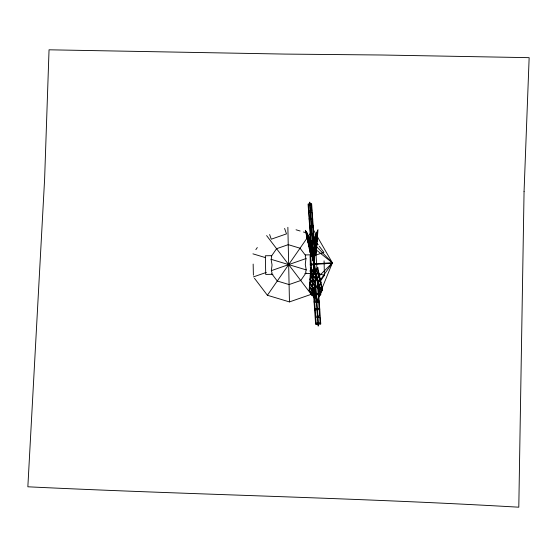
<?xml version="1.0" encoding="UTF-8"?>
<svg xmlns="http://www.w3.org/2000/svg" width="557" height="557" viewBox="0 0 557 557"><rect width="100%" height="100%" fill="white"/><g stroke="black" fill="none" stroke-linecap="round" stroke-linejoin="round"><path stroke-width="0.84" d="M309.727 291.283L309.984 287.795L311.753 290.399M310.263 284.014L310.026 287.217L311.795 289.814M310.305 283.436L310.541 280.234M310.583 279.656L310.82 276.453M310.869 275.868L311.105 272.665M311.147 272.088L311.405 268.599M313.09 257.961L312.888 260.711L314.406 256.972M313.312 255.043L313.431 253.442L314.942 249.703M313.473 252.864L313.751 249.076M314.092 244.488L314.573 238.027L316.084 234.288M313.271 259.778L313.528 256.29L314.663 253.484M313.807 252.502L313.57 255.705L314.705 252.906M314.949 237.087L314.691 240.582L315.826 237.776M315.916 253.233L316.174 249.745M316.216 249.167L316.453 245.964M316.494 245.386L316.738 242.184M316.78 241.606L317.017 238.403M317.058 237.818L317.295 234.615L316.16 237.421M317.594 230.549L317.337 234.037L316.202 236.843M313.856 297.354L314.113 293.866L312.345 291.262M314.399 290.086L314.162 293.288L312.386 290.684M314.44 289.501L314.677 286.298M314.719 285.72L314.956 282.517M314.997 281.939L315.234 278.737M315.276 278.159L315.541 274.671M271.113 259.325L271.732 256.895L271.252 256.408L276.585 248.714L288.241 244.655L300.049 248.213L305.709 255.67L305.25 256.178L305.974 258.573L305.278 264.255L306.218 269.901L305.598 272.331L306.078 272.819L300.738 280.505L289.09 284.571L277.282 281.013L271.614 273.557L272.081 273.048L271.356 270.646L272.046 264.965L271.113 259.325L306.218 269.901M316.46 233.355L317.977 229.616L316.292 252.3L314.782 256.039M314.907 237.672L316.042 234.866M316.418 233.933L317.553 231.127M315.784 238.354L314.649 241.16L314.413 244.363L315.547 241.557M315.923 240.624L317.434 236.885M314.364 244.941L315.499 242.142M315.882 241.202L317.393 237.463M314.413 247.447L315.262 245.338A264.533 10.068 74.5 0 0 313.897 238.598M315.645 244.405L317.156 240.666M313.709 249.661L314.085 248.721L313.849 251.924L314.983 249.125M314.371 248.025L315.22 245.922M315.603 244.983L317.114 241.244M315.359 248.185L316.877 244.446M315.318 248.77L316.836 245.031M315.081 251.966L316.599 248.234M315.039 252.551L316.55 248.812M312.93 260.175L314.44 256.436M314.823 255.503L316.334 251.764M314.113 302.381L316.397 302.235L332.383 262.855L313.347 229.707M314.357 274.114L315.401 272.004M315.868 271.064L317.727 267.311L322.538 289.703L320.679 293.455M314.816 273.94L315.52 272.533M315.979 271.593L317.845 267.84M315.443 276.857L316.146 275.45M316.606 274.51L318.472 270.758M315.568 277.428L316.265 276.021M316.731 275.081L318.59 271.329M317.413 278.242L319.272 274.49M317.532 278.813L319.391 275.061M318.214 281.974L320.073 278.222M318.332 282.545L320.198 278.792M317.852 288.053L318.548 286.646M319.015 285.706L320.874 281.953M317.977 288.623L318.674 287.217M319.14 286.277L320.999 282.524M318.305 292.488L319.349 290.378M319.815 289.438L321.208 286.625L320.533 283.464M318.43 293.059L319.474 290.949M319.941 290.009L321.333 287.196L322.071 290.643M318.695 296.644L320.094 293.824M320.553 292.885L321.953 290.072M320.212 294.395L318.82 297.215L318.388 295.203M255.865 249.633L257.32 247.531M254.465 278.263L267.381 295.259L309.943 233.961M267.381 295.259L289.459 301.915L311.238 294.326L313.675 290.817M320.491 280.993L324.39 275.381L324.077 260.864M309.95 279.363L312.317 282.831L332.383 262.855L316.446 246.549M253.435 276.899L266.302 272.415M271.356 270.646L305.974 258.573M310.228 257.09L312.637 256.255M314.245 255.691L323.896 252.328L319.245 246.208M309.657 203.973L308.07 204.099L310.834 243.917M310.054 203.946L311.648 203.827L314.775 248.909L313.187 249.028M308.543 205.213L309.741 205.129M310.138 205.094L311.328 205.011M310.138 210.915L308.947 211.006L308.467 204.064M310.534 210.887L311.732 210.797L311.252 203.855M310.221 212.064L309.024 212.154L309.469 218.518M310.618 212.036L311.809 211.945L312.254 218.309M309.072 218.546L310.66 218.428M311.057 218.4L312.651 218.281M309.149 219.695L310.743 219.576M311.14 219.549L312.728 219.43M309.595 226.058L311.182 225.94A264.533 51.119 74.1 0 1 309.706 244.69A264.533 82.547 85.8 0 1 312.317 282.831M311.579 225.912L313.173 225.794M309.671 227.214L311.266 227.089M311.662 227.061L313.25 226.943M310.117 233.578L311.704 233.453M312.101 233.425L313.695 233.306M310.193 234.727L311.788 234.608M312.185 234.574L313.772 234.455M310.639 241.09L312.226 240.972M312.623 240.937L314.218 240.819M310.715 242.239L312.31 242.121M312.707 242.086L314.294 241.968M311.523 248.081L312.714 247.99M313.111 247.962L314.705 247.844M311.593 249.146L312.79 249.056M314.232 264.053L313.835 264.088L313.312 256.568M310.27 264.081L315.213 263.74L315.234 264.666L310.374 265L310.36 264.081M315.213 264.394L332.411 263.196L332.348 262.681L315.206 263.879M314.315 264.053L313.744 264.088L314.385 273.271M315.359 279.078L317.643 278.925L320.776 324.007L318.493 324.16M315.436 280.143L317.72 279.997M315.84 286.02L318.124 285.866M315.923 287.168L318.207 287.015M313.507 293.72L315.791 293.567M316.362 293.532L318.646 293.379M313.591 294.869L315.875 294.716M316.446 294.681L318.729 294.528M314.03 301.233L316.313 301.079M316.884 301.045L319.168 300.891M316.968 302.193L319.252 302.04M314.552 308.745L316.836 308.592M317.406 308.557L319.69 308.404M314.635 309.894L316.919 309.748M317.49 309.706L319.774 309.56M317.358 316.111L315.645 316.223L315.206 309.859M317.929 316.07L319.641 315.958L319.203 309.595M317.441 317.26L315.722 317.372L316.209 324.313M318.012 317.218L319.725 317.107L320.205 324.049M316.125 323.157L317.838 323.046M318.409 323.011L320.122 322.9M317.922 324.195L315.638 324.348L313.069 287.356M315.213 263.74L315.234 264.666M271.719 255.642L265.334 255.781L265.738 274.434L272.916 274.281M305.236 254.925L310.103 254.821L310.5 273.473L304.825 273.598M296.046 229.776L300.132 231.009M303.405 231.99L305.856 232.729M252.941 253.846L265.174 257.529M309.713 270.96L311.342 271.447M312.971 271.941L315.422 272.679M318.681 273.661L324.39 275.381M311.043 245.755L332.383 262.855L317.873 283.485A264.533 8.404 -82.3 0 1 317.755 285.142M317.177 243.486L318.214 244.843M266.608 235.583L311.238 294.326M313.173 271.196L310.813 267.729L309.135 290.42L311.495 293.887M313.765 272.067L316.125 275.534L314.447 298.225L312.087 294.757M310.771 268.265L313.138 271.739M313.723 272.603L316.091 276.07M310.555 271.224L312.916 274.692M313.507 275.555L315.868 279.029M310.514 271.802L312.874 275.269M313.466 276.14L315.826 279.607M310.277 275.005L312.637 278.472M313.229 279.342L315.589 282.81M310.235 275.583L312.595 279.05M313.187 279.92L315.547 283.388M309.998 278.785L312.359 282.253M312.95 283.123L315.311 286.59M312.902 283.701L315.269 287.168M309.713 282.566L312.08 286.033M312.665 286.904L315.032 290.371M309.671 283.144L312.031 286.611M312.623 287.482L314.983 290.949M309.769 290.705L311.537 293.309M312.129 294.173L313.897 296.777M307.367 233.78L305.347 230.292L310.158 252.683L312.178 256.171M307.868 234.65L309.88 238.131L314.698 260.523L312.679 257.042M305.974 231.733L307.485 234.351M307.993 235.221L309.504 237.832M308.105 237.226L306.594 234.608L305.856 231.162M308.606 238.097L310.117 240.708L309.379 237.261M308.23 237.797L306.719 235.179L307.394 238.34M308.731 238.668L310.242 241.278L310.924 244.439M306.893 237.47L308.905 240.958M309.413 241.829L311.426 245.31M307.011 238.041L309.031 241.529M309.532 242.399L311.551 245.881M307.694 241.202L309.706 244.69M310.214 245.56L312.226 249.042M307.819 241.773L309.831 245.261M310.333 246.131L312.352 249.613M308.494 244.934L310.514 248.422M311.015 249.292L313.027 252.774M308.62 245.505L310.632 248.993M311.14 249.863L313.152 253.344M309.295 248.666L311.314 252.154M311.816 253.024L313.835 256.505M309.42 249.237L311.433 252.725M311.941 253.595L313.953 257.076M310.047 252.154L312.059 255.642M312.568 256.512L314.58 259.994M284.599 228.447L286.493 233.884L271.252 239.197L269.63 234.539M317.26 268.251L318.005 271.698M318.124 272.269L318.806 275.43M318.931 276L319.607 279.161M319.732 279.732L320.407 282.893M311.043 245.01L311.725 248.171M311.843 248.742L312.526 251.903M312.651 252.474L313.326 255.635M313.452 256.206L314.19 259.653M314.155 266.197L313.8 264.54L316.529 232.485L313.842 264.54L314.266 263.6L320.867 294.319L320.4 295.252L317.748 282.914M314.51 267.854L316.947 279.182M307.52 238.911L308.195 242.072M308.32 242.643L308.996 245.804M309.121 246.375L309.803 249.536M309.922 250.107L310.667 253.553M317.072 278.966L317.553 285.901M317.636 287.057L318.075 293.421M318.158 294.569L318.597 300.933M318.681 302.082L319.119 308.446M312.331 219.458L312.776 225.822M312.853 226.971L313.299 233.334M313.375 234.49L313.821 240.847M313.897 242.003L314.378 248.937M315.074 274.907L309.936 202.219L309.539 202.254L313.138 254.069M315.554 281.821L318.611 325.887L318.04 325.922L315.095 283.541M309.546 219.667L309.991 226.031M310.068 227.179L310.514 233.543M310.59 234.692L311.036 241.056M311.112 242.211L311.405 246.403M313.695 288.115L314.078 293.678M314.162 294.834L314.601 301.198M314.684 302.347L315.123 308.71M332.397 262.681L332.411 263.196M287.865 227.305L289.459 301.915M253.157 264.088L253.393 275.193M315.798 252.258A264.533 39.832 86.2 0 1 317.017 269.602M313.626 288.004A264.533 52.783 -82.3 0 1 316.397 302.235M524.06 191.643L518.797 507.197C355.255 497.666 191.455 494.713 27.85 486.79L44.623 178.888L49.044 49.803L284.968 54.085L381.754 55.004L529.15 57.663L524.06 191.643M313.737 263.635L311.433 294.757L312.024 295.621L314.329 264.505L313.737 263.635L307.179 232.917L314.28 264.505L313.779 263.635"/></g></svg>
